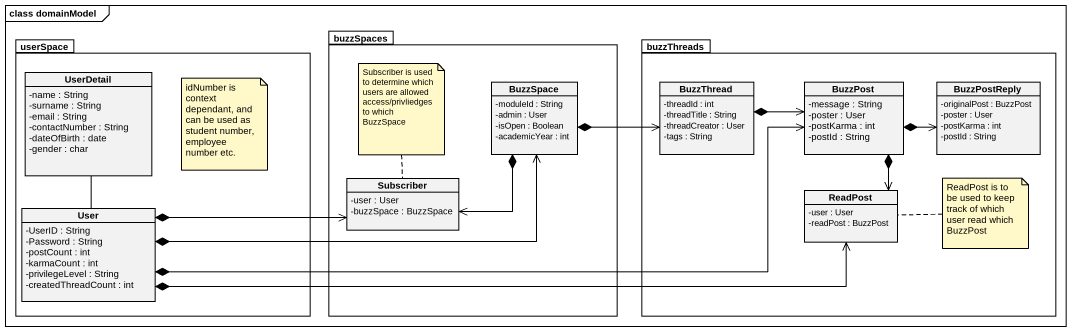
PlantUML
@startuml
mainframe class domainModel
hide circle
hide empty members
skinparam classAttributeIconSize 0
package buzzSpaces {
  class BuzzSpace {
    -moduleId : String
    -admin : User
    -isOpen : Boolean
    -academicYear : int
  }
  class Subscriber {
    -user : User
    -buzzSpace : BuzzSpace
  }
}
package userSpace {
  class UserDetail {
    -name : String
    -surname : String
    -email : String
    -contactNumber : String
    -dateOfBirth : date
    -gender : char
  }
  class User {
    -UserID : String
    -Password : String
    -postCount : int
    -karmaCount : int
    -privilegeLevel : String
    -createdThreadCount : int
  }
}
package buzzThreads {
  class BuzzThread {
    -threadId : int
    -threadTitle : String
    -threadCreator : User
    -tags : String
  }
  class BuzzPost {
    -message : String
    -poster : User
    -postKarma : int
    -postId : String
  }
  class BuzzPostReply {
    -originalPost : BuzzPost
    -poster : User
    -postKarma : int
    -postId : String
  }
  class ReadPost {
    -user : User
    -readPost : BuzzPost
  }
}
BuzzSpace *-right-> BuzzThread
BuzzSpace *--> Subscriber
BuzzThread *-right-> BuzzPost
BuzzPost *-right-> BuzzPostReply
BuzzPost *--> ReadPost
User -up- UserDetail
User *-right-> BuzzSpace
User *-right-> BuzzPost
User *-right-> Subscriber
User *-right-> ReadPost
note top of Subscriber : Subscriber is used to determine which users are allowed access/privliedges to which BuzzSpace
note as N2
  idNumber is context dependant, and can be used as student number, employee number etc.
end note
note right of ReadPost : ReadPost is to be used to keep track of which user read which BuzzPost
@enduml
